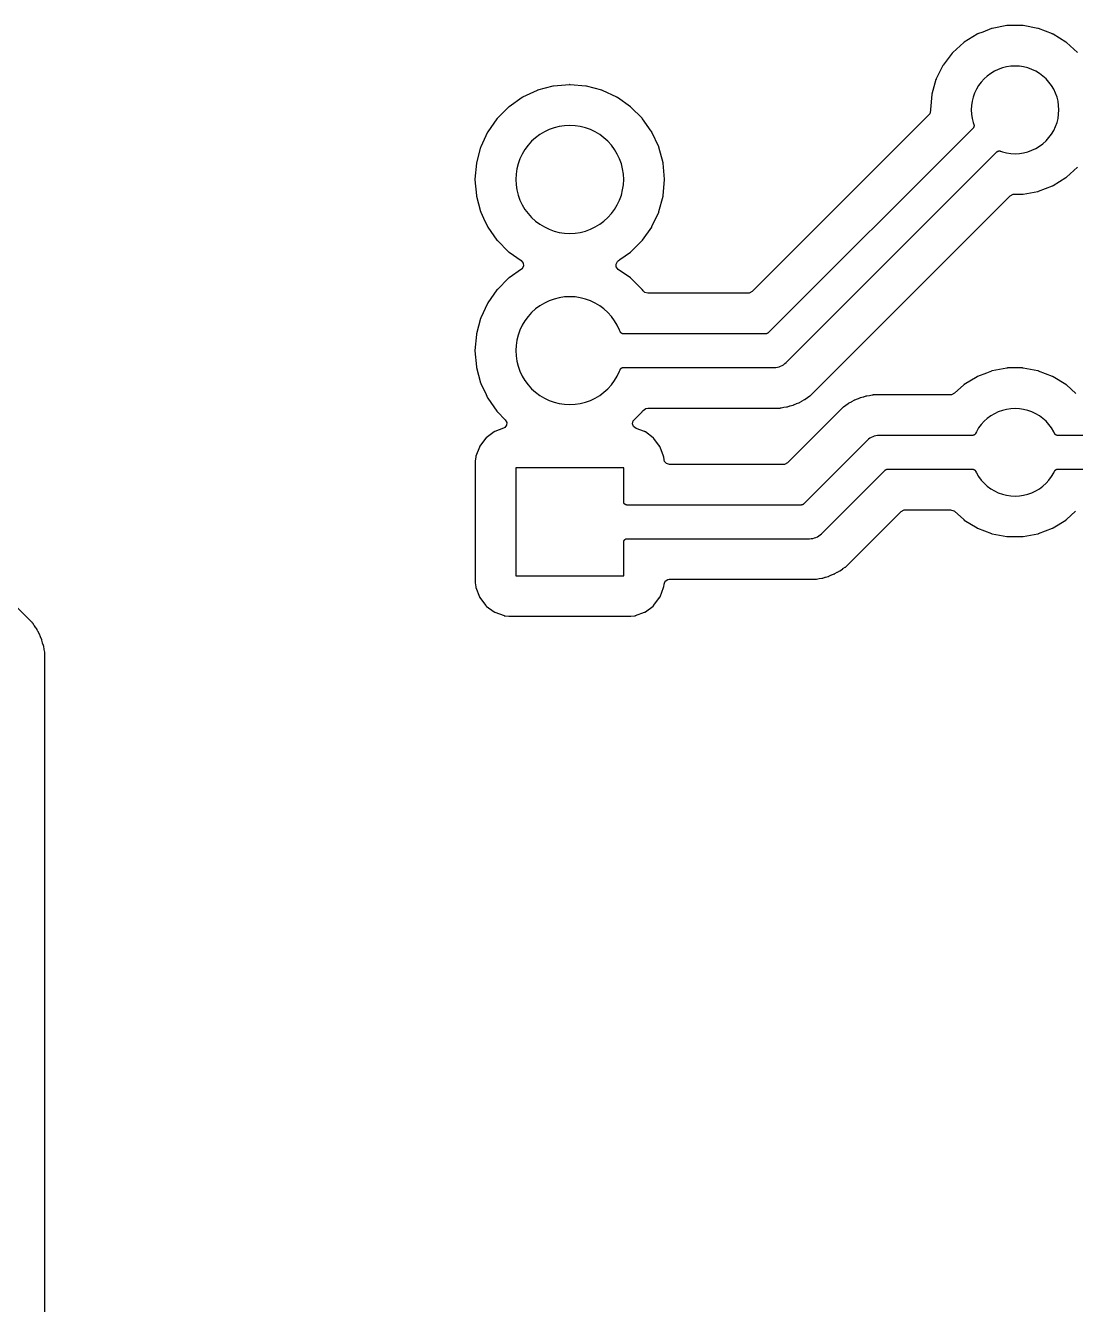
# Model space of a CAD drawing. Header units: metres. Extents: x -562 to 687, y -412 to 337.
# Drawn here: x 4.3 to 160, y -64.8 to 125 of the extents above; entities that cross this region are included whole.
import ezdxf

# ---------------------------------------------------------------- set-up
doc = ezdxf.new("R2010")
doc.units = ezdxf.units.M

msp = doc.modelspace()

# ---------------------------------------------------------------- linework, layer by layer
for points in [[(160.31, 120.95), (158.67, 122.45), (158.66, 122.45), (158.65, 122.46), (158.64, 122.47), (158.63, 122.48), (158.62, 122.49), (158.61, 122.5), (158.59, 122.51), (156.7, 123.68), (156.69, 123.69), (156.68, 123.69), (156.67, 123.7), (156.65, 123.71), (156.64, 123.71), (156.63, 123.72), (156.62, 123.72), (156.62, 123.72), (154.55, 124.52), (154.54, 124.53), (154.52, 124.53), (154.51, 124.53), (154.5, 124.54), (154.49, 124.54), (154.48, 124.54), (154.47, 124.55), (154.46, 124.55), (152.27, 124.96), (152.26, 124.96), (152.25, 124.96), (152.24, 124.96), (152.22, 124.96), (152.21, 124.96), (152.2, 124.96), (152.19, 124.96), (152.18, 124.97), (149.95, 124.97), (149.94, 124.96), (149.93, 124.96), (149.92, 124.96), (149.91, 124.96), (149.9, 124.96), (149.88, 124.96), (149.87, 124.96), (149.86, 124.96), (147.67, 124.55), (147.66, 124.55), (147.65, 124.54), (147.64, 124.54), (147.63, 124.54), (147.62, 124.53), (147.61, 124.53), (147.6, 124.53), (147.59, 124.52), (146.27, 124.01), (145.51, 123.72), (145.51, 123.72), (145.49, 123.71), (145.48, 123.71), (145.47, 123.7), (145.45, 123.69), (145.44, 123.69), (145.43, 123.68), (143.54, 122.51), (143.53, 122.5), (143.51, 122.49), (143.5, 122.48), (143.49, 122.47), (143.48, 122.46), (143.47, 122.45), (143.46, 122.45), (143.46, 122.45), (141.82, 120.95), (141.81, 120.94), (141.8, 120.94), (141.79, 120.93), (141.79, 120.92), (141.78, 120.91), (141.77, 120.9), (141.76, 120.89), (141.76, 120.88), (140.42, 119.11), (140.41, 119.1), (140.4, 119.09), (140.4, 119.08), (140.39, 119.07), (140.39, 119.07), (140.39, 119.06), (140.38, 119.05), (140.37, 119.04), (140.37, 119.03), (139.38, 117.04), (139.37, 117.03), (139.37, 117.02), (139.36, 117.01), (139.36, 117), (139.36, 117), (139.35, 116.99), (139.35, 116.98), (139.35, 116.96), (139.34, 116.95), (138.73, 114.81), (138.73, 114.8), (138.73, 114.79), (138.73, 114.78), (138.72, 114.77), (138.72, 114.76), (138.72, 114.74), (138.72, 114.73), (138.72, 114.72), (138.51, 112.51), (138.51, 112.49), (138.51, 112.48), (138.51, 112.47), (138.51, 112.46), (138.51, 112.45), (138.51, 112.44), (138.51, 112.43), (138.51, 112.41), (138.51, 112.39), (138.41, 111.89), (138.28, 111.7), (112.09, 85.51), (111.63, 85.26), (111.49, 85.25), (96.62, 85.25), (96.14, 85.39), (95.92, 85.6), (95.82, 85.74), (95.81, 85.75), (95.81, 85.76), (95.8, 85.77), (95.79, 85.78), (95.79, 85.78), (95.78, 85.79), (95.77, 85.8), (95.76, 85.81), (94.09, 87.48), (94.09, 87.49), (94.08, 87.49), (94.07, 87.5), (94.06, 87.51), (94.06, 87.51), (94.05, 87.52), (94.04, 87.52), (94.04, 87.53), (94.03, 87.53), (92.23, 88.79), (91.93, 89.17), (91.89, 89.57), (92.09, 89.98), (92.19, 90.06), (92.46, 90.25), (94.03, 91.35), (94.04, 91.35), (94.04, 91.36), (94.05, 91.37), (94.06, 91.37), (94.07, 91.38), (94.08, 91.39), (94.09, 91.39), (94.09, 91.4), (95.76, 93.07), (95.77, 93.08), (95.78, 93.09), (95.79, 93.1), (95.79, 93.1), (95.8, 93.11), (95.81, 93.12), (95.81, 93.13), (95.82, 93.14), (97.18, 95.07), (97.18, 95.08), (97.19, 95.09), (97.19, 95.1), (97.2, 95.11), (97.2, 95.12), (97.21, 95.13), (97.21, 95.14), (97.22, 95.15), (98.22, 97.29), (98.22, 97.3), (98.23, 97.31), (98.23, 97.32), (98.23, 97.33), (98.24, 97.34), (98.24, 97.35), (98.25, 97.36), (98.25, 97.37), (98.86, 99.66), (98.86, 99.67), (98.86, 99.68), (98.87, 99.69), (98.87, 99.7), (98.87, 99.71), (98.87, 99.72), (98.87, 99.73), (98.87, 99.74), (99.08, 102.1), (99.08, 102.11), (99.08, 102.12), (99.08, 102.13), (99.08, 102.14), (99.08, 102.15), (99.08, 102.16), (99.08, 102.17), (99.08, 102.18), (98.87, 104.54), (98.87, 104.55), (98.87, 104.56), (98.87, 104.57), (98.87, 104.58), (98.87, 104.59), (98.86, 104.6), (98.86, 104.61), (98.86, 104.62), (98.25, 106.91), (98.25, 106.92), (98.24, 106.93), (98.24, 106.94), (98.23, 106.95), (98.23, 106.96), (98.23, 106.97), (98.22, 106.98), (98.22, 106.99), (97.22, 109.13), (97.21, 109.14), (97.21, 109.15), (97.2, 109.16), (97.2, 109.17), (97.19, 109.18), (97.19, 109.19), (97.18, 109.2), (97.18, 109.21), (97.1, 109.31), (95.82, 111.14), (95.81, 111.15), (95.81, 111.16), (95.8, 111.17), (95.79, 111.18), (95.79, 111.18), (95.78, 111.19), (95.77, 111.2), (95.76, 111.21), (94.09, 112.88), (94.09, 112.89), (94.08, 112.89), (94.07, 112.9), (94.06, 112.91), (94.06, 112.91), (94.05, 112.92), (94.04, 112.93), (94.03, 112.93), (94.03, 112.93), (94.03, 112.93), (94.03, 112.93), (94.03, 112.93), (94.03, 112.93), (92.09, 114.29), (92.08, 114.3), (92.07, 114.31), (92.06, 114.31), (92.05, 114.32), (92.04, 114.32), (92.03, 114.33), (92.02, 114.33), (89.87, 115.33), (89.86, 115.34), (89.85, 115.34), (89.84, 115.35), (89.84, 115.35), (89.83, 115.35), (89.82, 115.35), (89.8, 115.36), (89.79, 115.36), (87.51, 115.97), (87.5, 115.98), (87.49, 115.98), (87.49, 115.98), (87.48, 115.98), (87.48, 115.98), (87.46, 115.98), (87.45, 115.99), (87.44, 115.99), (87.42, 115.99), (85.07, 116.19), (85.06, 116.2), (85.05, 116.2), (85.04, 116.2), (85.03, 116.2), (85.03, 116.2), (85.02, 116.2), (85, 116.2), (84.99, 116.2), (84.98, 116.19), (82.63, 115.99), (82.61, 115.99), (82.6, 115.99), (82.59, 115.98), (82.57, 115.98), (82.57, 115.98), (82.57, 115.98), (82.56, 115.98), (82.55, 115.98), (82.54, 115.97), (80.26, 115.36), (80.25, 115.36), (80.24, 115.36), (80.23, 115.35), (80.22, 115.35), (80.21, 115.35), (80.2, 115.34), (80.2, 115.34), (80.19, 115.34), (80.19, 115.34), (80.18, 115.34), (80.18, 115.33), (80.18, 115.33), (80.18, 115.33), (78.04, 114.33), (78.03, 114.33), (78.03, 114.33), (78.03, 114.33), (78.02, 114.33), (78.02, 114.33), (78.01, 114.32), (77.99, 114.31), (77.98, 114.3), (77.96, 114.29), (76.03, 112.93), (76.02, 112.93), (76.01, 112.92), (76, 112.91), (75.99, 112.91), (75.98, 112.9), (75.97, 112.89), (75.97, 112.89), (75.96, 112.88), (74.29, 111.21), (74.28, 111.2), (74.27, 111.19), (74.27, 111.18), (74.26, 111.18), (74.25, 111.17), (74.24, 111.16), (74.24, 111.15), (74.23, 111.14), (72.88, 109.21), (72.87, 109.19), (72.86, 109.17), (72.85, 109.16), (72.84, 109.14), (72.84, 109.14), (72.84, 109.14), (72.84, 109.14), (72.83, 109.13), (72.83, 109.13), (71.83, 106.99), (71.83, 106.99), (71.83, 106.98), (71.83, 106.98), (71.83, 106.98), (71.83, 106.98), (71.83, 106.97), (71.82, 106.96), (71.82, 106.95), (71.82, 106.94), (71.81, 106.93), (71.81, 106.92), (71.81, 106.92), (71.8, 106.91), (71.19, 104.62), (71.19, 104.62), (71.19, 104.61), (71.19, 104.6), (71.19, 104.59), (71.19, 104.59), (71.18, 104.58), (71.18, 104.56), (71.18, 104.55), (71.18, 104.54), (70.97, 102.18), (70.97, 102.17), (70.97, 102.16), (70.97, 102.15), (70.97, 102.14), (70.97, 102.14), (70.97, 102.13), (70.97, 102.12), (70.97, 102.11), (70.97, 102.1), (71.18, 99.74), (71.18, 99.73), (71.18, 99.72), (71.18, 99.7), (71.19, 99.69), (71.19, 99.69), (71.19, 99.68), (71.19, 99.67), (71.19, 99.66), (71.19, 99.66), (71.8, 97.37), (71.81, 97.36), (71.81, 97.35), (71.81, 97.34), (71.82, 97.33), (71.82, 97.33), (71.82, 97.31), (71.83, 97.3), (71.83, 97.29), (72.25, 96.39), (72.83, 95.15), (72.83, 95.15), (72.84, 95.14), (72.84, 95.14), (72.84, 95.14), (72.84, 95.14), (72.85, 95.12), (72.86, 95.11), (72.87, 95.09), (72.88, 95.07), (74.23, 93.14), (74.23, 93.14), (74.23, 93.14), (74.23, 93.14), (74.23, 93.14), (74.23, 93.14), (74.24, 93.13), (74.25, 93.12), (74.25, 93.11), (74.26, 93.1), (74.27, 93.09), (74.27, 93.09), (74.28, 93.08), (74.29, 93.07), (75.96, 91.4), (75.97, 91.39), (75.97, 91.39), (75.98, 91.38), (75.99, 91.37), (75.99, 91.37), (76, 91.36), (76.01, 91.36), (76.02, 91.35), (76.03, 91.35), (77.82, 90.09), (78.12, 89.71), (78.16, 89.31), (77.96, 88.9), (77.86, 88.82), (76.03, 87.53), (76.02, 87.53), (76.01, 87.52), (76, 87.51), (75.99, 87.51), (75.98, 87.5), (75.97, 87.49), (75.97, 87.49), (75.96, 87.48), (74.29, 85.81), (74.28, 85.8), (74.27, 85.79), (74.27, 85.78), (74.26, 85.78), (74.25, 85.77), (74.24, 85.76), (74.24, 85.75), (74.23, 85.74), (72.88, 83.81), (72.87, 83.79), (72.86, 83.77), (72.85, 83.76), (72.84, 83.74), (72.84, 83.74), (72.84, 83.74), (72.84, 83.74), (72.83, 83.73), (72.83, 83.73), (71.83, 81.59), (71.83, 81.59), (71.83, 81.58), (71.83, 81.58), (71.83, 81.58), (71.83, 81.58), (71.83, 81.57), (71.82, 81.56), (71.82, 81.55), (71.82, 81.54), (71.81, 81.53), (71.81, 81.52), (71.81, 81.52), (71.8, 81.51), (71.19, 79.22), (71.19, 79.22), (71.19, 79.21), (71.19, 79.2), (71.19, 79.19), (71.19, 79.19), (71.18, 79.18), (71.18, 79.16), (71.18, 79.15), (71.18, 79.14), (70.97, 76.78), (70.97, 76.77), (70.97, 76.76), (70.97, 76.75), (70.97, 76.74), (70.97, 76.74), (70.97, 76.73)], [(92.5, 79.56), (92.5, 79.57), (92.42, 79.8), (92.08, 80.51), (91.68, 81.18), (91.21, 81.81), (90.68, 82.4), (90.1, 82.92), (89.47, 83.39), (88.8, 83.79), (88.09, 84.13), (87.35, 84.39), (86.59, 84.59), (85.81, 84.7), (85.03, 84.74), (84.24, 84.7), (83.47, 84.59), (82.7, 84.39), (81.96, 84.13), (81.26, 83.79), (80.58, 83.39), (79.95, 82.92), (79.37, 82.4), (78.84, 81.81), (78.37, 81.18), (77.97, 80.51), (77.64, 79.8), (77.37, 79.06), (77.18, 78.3), (77.07, 77.52), (77.03, 76.74), (77.07, 75.96), (77.18, 75.18), (77.37, 74.42), (77.64, 73.68), (77.97, 72.97), (78.37, 72.3), (78.84, 71.67), (79.37, 71.08), (79.95, 70.56), (80.58, 70.09), (81.26, 69.69), (81.96, 69.35), (82.7, 69.09), (83.47, 68.89), (84.24, 68.78), (85.03, 68.74), (85.81, 68.78), (86.59, 68.89), (87.35, 69.09), (88.09, 69.35), (88.8, 69.69), (89.47, 70.09), (90.1, 70.56), (90.68, 71.08), (91.21, 71.67), (91.68, 72.3), (92.08, 72.97), (92.42, 73.68), (92.5, 73.91), (92.5, 73.92), (92.51, 73.93), (92.51, 73.94), (92.52, 73.95), (92.52, 73.96), (92.53, 73.97), (92.53, 73.98), (92.54, 73.99), (92.54, 74), (92.55, 74.01), (92.56, 74.02), (92.56, 74.03), (92.57, 74.04), (92.58, 74.05), (92.59, 74.06), (92.59, 74.07), (92.6, 74.08), (92.61, 74.09), (92.62, 74.09), (92.63, 74.1), (92.63, 74.11), (92.64, 74.12), (92.65, 74.13), (92.66, 74.13), (92.67, 74.14), (92.68, 74.15), (92.69, 74.15), (92.7, 74.16), (92.71, 74.17), (92.72, 74.17), (92.73, 74.18), (92.74, 74.18), (92.75, 74.19), (92.76, 74.19), (92.77, 74.2), (92.78, 74.2), (92.8, 74.21), (92.81, 74.21), (92.82, 74.22), (92.83, 74.22), (92.84, 74.22), (92.85, 74.22), (92.86, 74.23), (92.88, 74.23), (92.89, 74.23), (92.9, 74.23), (92.91, 74.24), (92.92, 74.24), (92.93, 74.24), (92.95, 74.24), (92.96, 74.24), (92.97, 74.24), (115.33, 74.24), (115.59, 74.25), (115.83, 74.29), (116.07, 74.35), (116.3, 74.43), (116.52, 74.53), (116.74, 74.66), (116.93, 74.81), (117.12, 74.98), (148.37, 106.23), (148.38, 106.24), (148.39, 106.24), (148.4, 106.25), (148.41, 106.26), (148.42, 106.27), (148.43, 106.28), (148.44, 106.28), (148.45, 106.29), (148.46, 106.3), (148.47, 106.3), (148.48, 106.31), (148.49, 106.32), (148.51, 106.32), (148.52, 106.33), (148.53, 106.33), (148.54, 106.34), (148.55, 106.34), (148.56, 106.35), (148.58, 106.35), (148.59, 106.35), (148.6, 106.36), (148.61, 106.36), (148.63, 106.36), (148.64, 106.37), (148.65, 106.37), (148.66, 106.37), (148.68, 106.37), (148.69, 106.37), (148.7, 106.37), (148.72, 106.37), (148.73, 106.37), (148.74, 106.37), (148.75, 106.37), (148.77, 106.37), (148.78, 106.37), (148.79, 106.37), (148.81, 106.37), (148.82, 106.36), (148.83, 106.36), (148.84, 106.36), (148.86, 106.35), (148.87, 106.35), (148.88, 106.35), (148.89, 106.34), (149.18, 106.24), (149.8, 106.09), (150.43, 105.99), (151.07, 105.96), (151.7, 105.99), (152.33, 106.09), (152.95, 106.24), (153.55, 106.46), (154.13, 106.73), (154.68, 107.06), (155.19, 107.44), (155.66, 107.86), (156.09, 108.34), (156.47, 108.85), (156.8, 109.4), (157.07, 109.97), (157.29, 110.57), (157.44, 111.19), (157.53, 111.82), (157.57, 112.46), (157.53, 113.1), (157.44, 113.73), (157.29, 114.35), (157.07, 114.95), (156.8, 115.52), (156.47, 116.07), (156.09, 116.58), (155.66, 117.06), (155.19, 117.48), (154.68, 117.86), (154.13, 118.19), (153.55, 118.46), (152.95, 118.68), (152.33, 118.83), (151.7, 118.93), (151.07, 118.96), (150.43, 118.93), (149.8, 118.83), (149.18, 118.68), (148.58, 118.46), (148, 118.19), (147.46, 117.86), (146.94, 117.48), (146.47, 117.06), (146.04, 116.58), (145.66, 116.07), (145.33, 115.52), (145.06, 114.95), (144.85, 114.35), (144.69, 113.73), (144.6, 113.1), (144.57, 112.46), (144.6, 111.82), (144.69, 111.19), (144.85, 110.57), (144.95, 110.29), (144.95, 110.27), (144.96, 110.26), (144.96, 110.25), (144.96, 110.24), (144.97, 110.22), (144.97, 110.21), (144.97, 110.2), (144.97, 110.19), (144.98, 110.17), (144.98, 110.16), (144.98, 110.15), (144.98, 110.14), (144.98, 110.12), (144.98, 110.11), (144.98, 110.1), (144.98, 110.08), (144.98, 110.07), (144.98, 110.06), (144.97, 110.05), (144.97, 110.03), (144.97, 110.02), (144.97, 110.01), (144.96, 110), (144.96, 109.98), (144.96, 109.97), (144.95, 109.96), (144.95, 109.95), (144.94, 109.93), (144.94, 109.92), (144.93, 109.91), (144.93, 109.9), (144.92, 109.89), (144.92, 109.88), (144.91, 109.87), (144.9, 109.85), (144.9, 109.84), (144.89, 109.83), (144.88, 109.82), (144.87, 109.81), (144.87, 109.8), (144.86, 109.79), (144.85, 109.78), (144.84, 109.77), (144.83, 109.76), (114.46, 79.39), (114.45, 79.38), (114.44, 79.37), (114.43, 79.36), (114.42, 79.35), (114.41, 79.35), (114.4, 79.34), (114.39, 79.33), (114.38, 79.33), (114.37, 79.32), (114.36, 79.31), (114.35, 79.31), (114.34, 79.3), (114.33, 79.29), (114.32, 79.29), (114.31, 79.28), (114.29, 79.28), (114.28, 79.28), (114.27, 79.27), (114.26, 79.27), (114.25, 79.26), (114.24, 79.26), (114.22, 79.26), (114.21, 79.25), (114.2, 79.25), (114.19, 79.25), (114.18, 79.25), (114.16, 79.25), (114.15, 79.24), (114.14, 79.24), (114.13, 79.24), (114.12, 79.24), (114.1, 79.24), (92.97, 79.24), (92.96, 79.24), (92.95, 79.24), (92.93, 79.24), (92.92, 79.24), (92.91, 79.24), (92.9, 79.25), (92.89, 79.25), (92.88, 79.25), (92.86, 79.25), (92.85, 79.26), (92.84, 79.26), (92.83, 79.26), (92.82, 79.26), (92.81, 79.27), (92.8, 79.27), (92.78, 79.28), (92.77, 79.28), (92.76, 79.29), (92.75, 79.29), (92.74, 79.3), (92.73, 79.3), (92.72, 79.31), (92.71, 79.31), (92.7, 79.32), (92.69, 79.33), (92.68, 79.33), (92.67, 79.34), (92.66, 79.35), (92.65, 79.35), (92.64, 79.36), (92.63, 79.37), (92.63, 79.38), (92.62, 79.39), (92.61, 79.39), (92.6, 79.4), (92.59, 79.41), (92.59, 79.42), (92.58, 79.43), (92.57, 79.44), (92.56, 79.45), (92.56, 79.46), (92.55, 79.47), (92.54, 79.48), (92.54, 79.49), (92.53, 79.5), (92.53, 79.51), (92.52, 79.52), (92.52, 79.53), (92.51, 79.54), (92.51, 79.55), (92.5, 79.56), (92.5, 79.56)], [(85.03, 94.14), (85.81, 94.18), (86.59, 94.29), (87.35, 94.49), (88.09, 94.75), (88.8, 95.09), (89.47, 95.49), (90.1, 95.96), (90.68, 96.48), (91.21, 97.07), (91.68, 97.7), (92.08, 98.37), (92.42, 99.08), (92.68, 99.82), (92.87, 100.58), (92.99, 101.36), (93.03, 102.14), (92.99, 102.92), (92.87, 103.7), (92.68, 104.46), (92.42, 105.2), (92.08, 105.91), (91.68, 106.58), (91.21, 107.21), (90.68, 107.8), (90.1, 108.32), (89.47, 108.79), (88.8, 109.19), (88.09, 109.53), (87.35, 109.79), (86.59, 109.99), (85.81, 110.1), (85.03, 110.14), (84.24, 110.1), (83.47, 109.99), (82.7, 109.79), (81.96, 109.53), (81.26, 109.19), (80.58, 108.79), (79.95, 108.32), (79.37, 107.8), (78.84, 107.21), (78.37, 106.58), (77.97, 105.91), (77.64, 105.2), (77.37, 104.46), (77.18, 103.7), (77.07, 102.92), (77.03, 102.14), (77.07, 101.36), (77.18, 100.58), (77.37, 99.82), (77.64, 99.08), (77.97, 98.37), (78.37, 97.7), (78.84, 97.07), (79.37, 96.48), (79.95, 95.96), (80.58, 95.49), (81.26, 95.09), (81.96, 94.75), (82.7, 94.49), (83.47, 94.29), (84.24, 94.18), (85.03, 94.14)], [(160.07, 70.37), (158.67, 71.65), (158.66, 71.66), (158.65, 71.66), (158.65, 71.67), (158.64, 71.68), (158.63, 71.68), (158.63, 71.68), (158.62, 71.69), (158.61, 71.7), (158.59, 71.71), (156.7, 72.88), (156.69, 72.89), (156.68, 72.89), (156.67, 72.9), (156.65, 72.91), (156.64, 72.91), (156.63, 72.92), (156.62, 72.92), (156.62, 72.92), (154.55, 73.72), (154.54, 73.73), (154.52, 73.73), (154.51, 73.73), (154.5, 73.74), (154.49, 73.74), (154.48, 73.74), (154.47, 73.75), (154.46, 73.75), (152.27, 74.16), (152.26, 74.16), (152.25, 74.16), (152.24, 74.16), (152.22, 74.16), (152.21, 74.16), (152.2, 74.16), (152.19, 74.16), (152.18, 74.17), (149.95, 74.17), (149.94, 74.16), (149.93, 74.16), (149.92, 74.16), (149.91, 74.16), (149.9, 74.16), (149.88, 74.16), (149.87, 74.16), (149.86, 74.16), (147.67, 73.75), (147.66, 73.75), (147.65, 73.74), (147.64, 73.74), (147.63, 73.74), (147.62, 73.73), (147.61, 73.73), (147.6, 73.73), (147.59, 73.72), (146.81, 73.42), (145.51, 72.92), (145.51, 72.92), (145.49, 72.91), (145.48, 72.91), (145.47, 72.9), (145.45, 72.89), (145.44, 72.89), (145.43, 72.88), (143.54, 71.71), (143.53, 71.7), (143.52, 71.69), (143.51, 71.69), (143.5, 71.68), (143.5, 71.68), (143.49, 71.67), (143.48, 71.67), (143.47, 71.66), (143.46, 71.65), (143.46, 71.65), (143.46, 71.65), (143.46, 71.65), (143.46, 71.65), (142.1, 70.41), (141.62, 70.17), (141.53, 70.17), (130, 70.17), (129.99, 70.16), (129.98, 70.16), (129.97, 70.16), (129.96, 70.16), (129.95, 70.16), (129.94, 70.16), (129.93, 70.16), (129.92, 70.16), (129.92, 70.16), (129.91, 70.16), (129.91, 70.16), (129.9, 70.15), (129.89, 70.15), (129.5, 70.06), (129.46, 70.06), (129.06, 70.01), (129.04, 70.01), (129.03, 70.01), (129.02, 70), (129, 70), (128.99, 70), (128.98, 69.99), (128.96, 69.99), (128.95, 69.99), (128.57, 69.85), (128.53, 69.84), (128.13, 69.75), (128.12, 69.75), (128.11, 69.74), (128.09, 69.74), (128.08, 69.74), (128.07, 69.73), (128.05, 69.73), (128.04, 69.72), (128.03, 69.71), (127.67, 69.54), (127.63, 69.52), (127.25, 69.39), (127.23, 69.38), (127.22, 69.38), (127.2, 69.37), (127.19, 69.37), (127.19, 69.37), (127.18, 69.36), (127.17, 69.35), (127.16, 69.35), (127.14, 69.34), (126.8, 69.13), (126.77, 69.11), (126.4, 68.93), (126.4, 68.93), (126.4, 68.93), (126.4, 68.93), (126.4, 68.93), (126.4, 68.93), (126.38, 68.92), (126.37, 68.92), (126.36, 68.91), (126.35, 68.9), (126.34, 68.9), (126.33, 68.89), (126.32, 68.88), (126.31, 68.87), (125.99, 68.62), (125.96, 68.6), (125.62, 68.38), (125.61, 68.37), (125.59, 68.37), (125.58, 68.36), (125.57, 68.35), (125.56, 68.34), (125.55, 68.33), (125.54, 68.32), (125.53, 68.31), (124.62, 67.41), (124.62, 67.41), (117.33, 60.11), (116.87, 59.86), (116.73, 59.85), (99.82, 59.85), (99.36, 59.98), (99.07, 60.31), (99.01, 60.55), (98.96, 60.97), (98.96, 60.98), (98.96, 60.99), (98.96, 61), (98.96, 61.01), (98.96, 61.02), (98.95, 61.03), (98.95, 61.04), (98.95, 61.05), (98.95, 61.06), (98.94, 61.07), (98.94, 61.08), (98.94, 61.09), (98.43, 62.44), (98.43, 62.45), (98.43, 62.46), (98.42, 62.47), (98.42, 62.48), (98.41, 62.48), (98.41, 62.49), (98.4, 62.5), (98.4, 62.51), (98.4, 62.51), (98.39, 62.52), (98.38, 62.54), (98.37, 62.55), (98.36, 62.56), (97.5, 63.72), (97.49, 63.73), (97.48, 63.74), (97.47, 63.76), (97.46, 63.77), (97.46, 63.77), (97.44, 63.78), (97.43, 63.79), (97.42, 63.8), (97.4, 63.82), (96.25, 64.68), (96.24, 64.69), (96.22, 64.7), (96.21, 64.7), (96.2, 64.71), (96.2, 64.71), (96.19, 64.72), (96.18, 64.72), (96.17, 64.73), (96.16, 64.73), (96.15, 64.73), (96.14, 64.74), (96.13, 64.74), (96.12, 64.75), (94.88, 65.21), (94.49, 65.5), (94.35, 65.88), (94.45, 66.31), (94.57, 66.48), (95.76, 67.67), (95.77, 67.68), (95.78, 67.69), (95.79, 67.7), (95.79, 67.7), (95.8, 67.71), (95.81, 67.72), (95.81, 67.73), (95.82, 67.74), (95.91, 67.86), (96.3, 68.18), (96.6, 68.23), (116.25, 68.23), (116.26, 68.24), (116.28, 68.24), (116.29, 68.24), (116.3, 68.24), (116.32, 68.24), (116.33, 68.24), (116.35, 68.24), (116.36, 68.25), (116.75, 68.34), (116.79, 68.34), (117.19, 68.39), (117.21, 68.39), (117.22, 68.39), (117.24, 68.4), (117.25, 68.4), (117.26, 68.4), (117.28, 68.41), (117.29, 68.41), (117.3, 68.41), (117.68, 68.55), (117.72, 68.56), (118.12, 68.65), (118.13, 68.65), (118.15, 68.66), (118.16, 68.66), (118.17, 68.66), (118.18, 68.67), (118.2, 68.67), (118.21, 68.68), (118.22, 68.69), (118.59, 68.86), (118.63, 68.88), (119.01, 69.01), (119.02, 69.01), (119.03, 69.02), (119.05, 69.03), (119.06, 69.03), (119.07, 69.04), (119.08, 69.04), (119.1, 69.05), (119.11, 69.06), (119.45, 69.27), (119.49, 69.29), (119.85, 69.47), (119.86, 69.47), (119.87, 69.48), (119.89, 69.49), (119.9, 69.5), (119.91, 69.5), (119.92, 69.51), (119.93, 69.52), (119.94, 69.53), (120.26, 69.78), (120.29, 69.8), (120.63, 70.02), (120.65, 70.03), (120.66, 70.03), (120.67, 70.04), (120.68, 70.05), (120.69, 70.06), (120.7, 70.07), (120.71, 70.08), (120.72, 70.09), (122, 71.36), (150.32, 99.69), (150.78, 99.94), (150.92, 99.95), (152.18, 99.95), (152.19, 99.96), (152.2, 99.96), (152.21, 99.96), (152.22, 99.96), (152.24, 99.96), (152.25, 99.96), (152.26, 99.96), (152.27, 99.96), (154.46, 100.37), (154.47, 100.37), (154.48, 100.38), (154.49, 100.38), (154.5, 100.38), (154.51, 100.39), (154.52, 100.39), (154.54, 100.39), (154.55, 100.4), (156.62, 101.2), (156.63, 101.21), (156.64, 101.21), (156.65, 101.21), (156.66, 101.22), (156.67, 101.23), (156.68, 101.23), (156.69, 101.24), (156.7, 101.24), (158.59, 102.41), (158.6, 102.42), (158.61, 102.43), (158.62, 102.43), (158.63, 102.44), (158.64, 102.45), (158.65, 102.45), (158.66, 102.46), (158.67, 102.47), (160.31, 103.97)], [(7.17, -81.64), (7.17, 31.92), (7.17, 31.94), (7.17, 31.95), (7.17, 31.96), (7.17, 31.98), (7.17, 31.99), (7.16, 32.01), (7.16, 32.02), (7.16, 32.03), (7.07, 32.43), (7.06, 32.47), (7.02, 32.87), (7.01, 32.88), (7.01, 32.89), (7.01, 32.91), (7.01, 32.92), (7.01, 32.93), (7, 32.95), (7, 32.96), (6.99, 32.97), (6.99, 32.97), (6.99, 32.97), (6.99, 32.97), (6.99, 32.98), (6.99, 32.98), (6.86, 33.36), (6.85, 33.4), (6.76, 33.79), (6.75, 33.81), (6.75, 33.82), (6.75, 33.83), (6.74, 33.85), (6.74, 33.86), (6.73, 33.87), (6.73, 33.88), (6.72, 33.9), (6.54, 34.26), (6.53, 34.3), (6.4, 34.68), (6.39, 34.69), (6.39, 34.7), (6.38, 34.71), (6.38, 34.72), (6.37, 34.73), (6.37, 34.74), (6.36, 34.75), (6.36, 34.76), (6.36, 34.76), (6.36, 34.77), (6.35, 34.77), (6.35, 34.78), (6.35, 34.78), (6.13, 35.12), (6.11, 35.16), (6.02, 35.35), (5.94, 35.52), (5.93, 35.54), (5.92, 35.55), (5.92, 35.56), (5.91, 35.57), (5.9, 35.58), (5.89, 35.6), (5.89, 35.61), (5.88, 35.62), (5.87, 35.62), (5.63, 35.93), (5.6, 35.97), (5.39, 36.31), (5.39, 36.31), (5.38, 36.31), (5.38, 36.32), (5.38, 36.32), (5.38, 36.32), (5.37, 36.33), (5.37, 36.34), (5.36, 36.35), (5.35, 36.36), (5.34, 36.37), (5.33, 36.38), (5.33, 36.39), (5.32, 36.4), (-35.38, 77.09)], [(70.97, 76.73), (70.97, 76.73), (70.97, 76.72), (70.97, 76.71), (70.97, 76.7), (71.18, 74.34), (71.18, 74.33), (71.18, 74.32), (71.18, 74.3), (71.19, 74.29), (71.19, 74.29), (71.19, 74.28), (71.19, 74.27), (71.19, 74.26), (71.19, 74.26), (71.8, 71.97), (71.81, 71.96), (71.81, 71.95), (71.81, 71.94), (71.82, 71.93), (71.82, 71.93), (71.82, 71.91), (71.83, 71.9), (71.83, 71.89), (72.62, 70.22), (72.83, 69.75), (72.83, 69.75), (72.84, 69.74), (72.84, 69.74), (72.84, 69.74), (72.84, 69.74), (72.85, 69.72), (72.86, 69.71), (72.87, 69.69), (72.88, 69.67), (74.23, 67.74), (74.23, 67.74), (74.23, 67.74), (74.23, 67.74), (74.23, 67.74), (74.23, 67.74), (74.24, 67.73), (74.25, 67.72), (74.25, 67.71), (74.26, 67.7), (74.27, 67.69), (74.27, 67.69), (74.28, 67.68), (74.29, 67.67), (75.46, 66.5), (75.69, 66.08), (75.66, 65.68), (75.39, 65.32), (75.21, 65.22), (73.93, 64.75), (73.92, 64.74), (73.91, 64.74), (73.9, 64.73), (73.89, 64.73), (73.88, 64.72), (73.87, 64.72), (73.86, 64.71), (73.85, 64.71), (73.85, 64.71), (73.83, 64.7), (73.82, 64.69), (73.81, 64.69), (73.8, 64.68), (72.65, 63.82), (72.64, 63.8), (72.62, 63.79), (72.61, 63.78), (72.6, 63.77), (72.6, 63.77), (72.58, 63.76), (72.57, 63.74), (72.56, 63.73), (72.55, 63.72), (71.69, 62.56), (71.68, 62.55), (71.67, 62.54), (71.66, 62.52), (71.65, 62.51), (71.65, 62.51), (71.65, 62.5), (71.64, 62.49), (71.64, 62.48), (71.64, 62.48), (71.63, 62.47), (71.63, 62.46), (71.62, 62.45), (71.62, 62.44), (71.12, 61.09), (71.11, 61.08), (71.11, 61.07), (71.11, 61.06), (71.1, 61.05), (71.1, 61.04), (71.1, 61.03), (71.1, 61.02), (71.09, 61.01), (71.09, 61), (71.09, 60.99), (71.09, 60.98), (71.09, 60.97), (71.02, 60.37), (71.02, 60.37), (71.02, 60.36), (71.02, 60.35), (71.02, 60.35), (71.02, 60.34), (71.02, 60.34), (71.02, 60.33), (71.02, 60.33), (71.02, 60.32), (71.02, 42.36), (71.02, 42.35), (71.02, 42.34), (71.02, 42.33), (71.02, 42.32), (71.02, 42.31), (71.02, 42.31), (71.02, 42.31), (71.09, 41.71), (71.09, 41.7), (71.09, 41.69), (71.09, 41.68), (71.09, 41.67), (71.1, 41.66), (71.1, 41.65), (71.1, 41.64), (71.1, 41.63), (71.11, 41.62), (71.11, 41.61), (71.11, 41.6), (71.12, 41.59), (71.62, 40.24), (71.62, 40.23), (71.63, 40.22), (71.63, 40.21), (71.64, 40.2), (71.64, 40.2), (71.64, 40.19), (71.65, 40.18), (71.65, 40.17), (71.65, 40.17), (71.66, 40.16), (71.67, 40.14), (71.68, 40.13), (71.69, 40.12), (72.55, 38.96), (72.56, 38.95), (72.57, 38.94), (72.58, 38.92), (72.6, 38.91), (72.6, 38.91), (72.61, 38.9), (72.62, 38.89), (72.64, 38.88), (72.65, 38.86), (73.8, 38), (73.82, 37.99), (73.83, 37.98), (73.84, 37.98), (73.85, 37.97), (73.85, 37.97), (73.86, 37.96), (73.87, 37.96), (73.88, 37.95), (73.89, 37.95), (73.9, 37.95), (73.91, 37.94), (73.92, 37.94), (73.93, 37.93), (75.28, 37.43), (75.28, 37.43), (75.29, 37.43), (75.3, 37.42), (75.31, 37.42), (75.33, 37.42), (75.34, 37.41), (75.35, 37.41), (75.36, 37.41), (75.37, 37.41), (75.39, 37.4), (75.4, 37.4), (75.47, 37.39), (75.99, 37.34), (76.01, 37.34), (76.02, 37.34), (76.03, 37.34), (76.05, 37.33), (94, 37.33), (94.02, 37.34), (94.03, 37.34), (94.04, 37.34), (94.06, 37.34), (94.65, 37.4), (94.66, 37.4), (94.67, 37.4), (94.69, 37.41), (94.7, 37.41), (94.71, 37.41), (94.72, 37.41), (94.73, 37.41), (94.74, 37.42), (94.75, 37.42), (94.76, 37.42), (94.77, 37.43), (94.78, 37.43), (96.12, 37.93), (96.14, 37.94), (96.15, 37.94), (96.16, 37.95), (96.17, 37.95), (96.18, 37.96), (96.19, 37.96), (96.2, 37.97), (96.21, 37.98), (96.22, 37.98), (96.23, 37.99), (96.24, 37.99), (96.25, 38), (97.4, 38.86), (97.41, 38.87), (97.42, 38.88), (97.43, 38.89), (97.44, 38.89), (97.45, 38.9), (97.46, 38.91), (97.46, 38.92), (97.47, 38.93), (97.48, 38.94), (97.49, 38.95), (97.49, 38.96), (97.5, 38.96), (98.36, 40.12), (98.37, 40.13), (98.38, 40.14), (98.38, 40.15), (98.39, 40.16), (98.4, 40.17), (98.4, 40.18), (98.41, 40.19), (98.41, 40.2), (98.42, 40.21), (98.42, 40.22), (98.43, 40.23), (98.43, 40.24), (98.94, 41.59), (98.94, 41.6), (98.94, 41.61), (98.95, 41.62), (98.95, 41.63), (98.95, 41.64), (98.95, 41.65), (98.96, 41.66), (98.96, 41.67), (98.96, 41.68), (98.96, 41.69), (98.96, 41.7), (98.96, 41.71), (99.01, 42.1), (99.19, 42.55), (99.55, 42.8), (99.79, 42.83), (121.49, 42.83), (121.5, 42.84), (121.52, 42.84), (121.53, 42.84), (121.54, 42.84), (121.56, 42.84), (121.57, 42.84), (121.59, 42.84), (121.6, 42.85), (121.99, 42.94), (122.03, 42.94), (122.43, 42.99), (122.45, 42.99), (122.46, 42.99), (122.48, 43), (122.49, 43), (122.5, 43), (122.52, 43.01), (122.53, 43.01), (122.54, 43.01), (122.92, 43.15), (122.96, 43.16), (123.36, 43.25), (123.37, 43.25), (123.39, 43.26), (123.4, 43.26), (123.41, 43.26), (123.42, 43.27), (123.44, 43.27), (123.45, 43.28), (123.46, 43.29), (123.83, 43.46), (123.87, 43.48), (124.25, 43.61), (124.26, 43.61), (124.27, 43.62), (124.29, 43.63), (124.3, 43.63), (124.31, 43.64), (124.32, 43.64), (124.34, 43.65), (124.35, 43.66), (124.69, 43.87), (124.73, 43.89), (125.09, 44.07), (125.1, 44.07), (125.11, 44.08), (125.13, 44.09), (125.14, 44.1), (125.15, 44.1), (125.16, 44.11), (125.17, 44.12), (125.18, 44.13), (125.5, 44.38), (125.53, 44.4), (125.87, 44.62), (125.89, 44.63), (125.9, 44.63), (125.91, 44.64), (125.92, 44.65), (125.93, 44.66), (125.94, 44.67), (125.95, 44.68), (125.96, 44.69), (127.24, 45.96), (127.24, 45.96), (134.16, 52.89), (134.62, 53.14), (134.76, 53.15), (141.48, 53.15), (141.99, 53), (142.06, 52.95), (143.46, 51.67), (143.47, 51.66), (143.48, 51.65), (143.49, 51.65), (143.5, 51.64), (143.51, 51.63), (143.52, 51.63), (143.52, 51.62), (143.52, 51.62), (143.53, 51.62), (143.54, 51.61), (145.43, 50.44), (145.44, 50.44), (145.45, 50.43), (145.46, 50.43), (145.47, 50.42), (145.47, 50.42), (145.48, 50.42), (145.49, 50.41), (145.5, 50.41), (145.51, 50.4), (147.59, 49.6), (147.6, 49.59), (147.61, 49.59), (147.62, 49.59), (147.63, 49.58), (147.64, 49.58), (147.65, 49.58), (147.66, 49.57), (147.67, 49.57), (149.86, 49.16), (149.87, 49.16), (149.88, 49.16), (149.9, 49.16), (149.91, 49.16), (149.92, 49.16), (149.93, 49.16), (149.94, 49.16), (149.95, 49.15), (152.18, 49.15), (152.19, 49.16), (152.2, 49.16), (152.21, 49.16), (152.22, 49.16), (152.24, 49.16), (152.25, 49.16), (152.26, 49.16), (152.27, 49.16), (154.46, 49.57), (154.47, 49.57), (154.48, 49.58), (154.49, 49.58), (154.5, 49.58), (154.51, 49.59), (154.52, 49.59), (154.54, 49.59), (154.55, 49.6), (156.62, 50.4), (156.63, 50.41), (156.64, 50.41), (156.65, 50.41), (156.66, 50.42), (156.67, 50.43), (156.68, 50.43), (156.69, 50.44), (156.7, 50.44), (158.59, 51.61), (158.6, 51.62), (158.61, 51.63), (158.62, 51.63), (158.63, 51.64), (158.64, 51.65), (158.65, 51.65), (158.66, 51.66), (158.67, 51.67), (160.03, 52.91)], [(191.53, 64.16), (157.38, 64.16), (157.37, 64.16), (157.36, 64.16), (157.35, 64.16), (157.33, 64.16), (157.32, 64.16), (157.31, 64.17), (157.3, 64.17), (157.29, 64.17), (157.28, 64.17), (157.26, 64.18), (157.25, 64.18), (157.24, 64.18), (157.23, 64.18), (157.22, 64.19), (157.21, 64.19), (157.2, 64.2), (157.19, 64.2), (157.18, 64.21), (157.16, 64.21), (157.15, 64.22), (157.14, 64.22), (157.13, 64.23), (157.12, 64.23), (157.11, 64.24), (157.1, 64.25), (157.09, 64.25), (157.08, 64.26), (157.07, 64.27), (157.07, 64.27), (157.06, 64.28), (157.05, 64.29), (157.04, 64.3), (157.03, 64.3), (157.02, 64.31), (157.01, 64.32), (157.01, 64.33), (157, 64.34), (156.99, 64.35), (156.98, 64.36), (156.98, 64.37), (156.97, 64.38), (156.96, 64.39), (156.96, 64.4), (156.95, 64.41), (156.94, 64.42), (156.94, 64.43), (156.93, 64.44), (156.93, 64.45), (156.8, 64.72), (156.47, 65.27), (156.09, 65.78), (155.66, 66.26), (155.19, 66.68), (154.68, 67.06), (154.13, 67.39), (153.55, 67.66), (152.95, 67.88), (152.33, 68.03), (151.7, 68.13), (151.07, 68.16), (150.43, 68.13), (149.8, 68.03), (149.18, 67.88), (148.58, 67.66), (148, 67.39), (147.46, 67.06), (146.94, 66.68), (146.47, 66.26), (146.04, 65.78), (145.66, 65.27), (145.33, 64.72), (145.2, 64.45), (145.2, 64.44), (145.19, 64.43), (145.19, 64.42), (145.18, 64.41), (145.18, 64.4), (145.17, 64.39), (145.16, 64.38), (145.16, 64.37), (145.15, 64.36), (145.14, 64.35), (145.13, 64.34), (145.13, 64.33), (145.12, 64.32), (145.11, 64.31), (145.1, 64.3), (145.09, 64.3), (145.08, 64.29), (145.08, 64.28), (145.07, 64.27), (145.06, 64.27), (145.05, 64.26), (145.04, 64.25), (145.03, 64.25), (145.02, 64.24), (145.01, 64.23), (145, 64.23), (144.99, 64.22), (144.98, 64.22), (144.97, 64.21), (144.96, 64.21), (144.95, 64.2), (144.94, 64.2), (144.92, 64.19), (144.91, 64.19), (144.9, 64.18), (144.89, 64.18), (144.88, 64.18), (144.87, 64.18), (144.86, 64.17), (144.85, 64.17), (144.83, 64.17), (144.82, 64.17), (144.81, 64.16), (144.8, 64.16), (144.79, 64.16), (144.78, 64.16), (144.76, 64.16), (144.75, 64.16), (130.92, 64.16), (130.66, 64.15), (130.42, 64.11), (130.18, 64.05), (129.95, 63.97), (129.73, 63.87), (129.52, 63.74), (129.32, 63.59), (129.13, 63.42), (119.7, 53.99), (119.69, 53.98), (119.68, 53.97), (119.67, 53.96), (119.66, 53.95), (119.65, 53.95), (119.64, 53.94), (119.63, 53.93), (119.62, 53.93), (119.61, 53.92), (119.6, 53.91), (119.59, 53.91), (119.58, 53.9), (119.57, 53.89), (119.56, 53.89), (119.55, 53.88), (119.53, 53.88), (119.52, 53.88), (119.51, 53.87), (119.5, 53.87), (119.49, 53.86), (119.48, 53.86), (119.46, 53.86), (119.45, 53.85), (119.44, 53.85), (119.43, 53.85), (119.42, 53.85), (119.4, 53.85), (119.39, 53.84), (119.38, 53.84), (119.37, 53.84), (119.36, 53.84), (119.34, 53.84), (93.53, 53.84), (93.51, 53.84), (93.5, 53.84), (93.49, 53.84), (93.48, 53.84), (93.46, 53.85), (93.45, 53.85), (93.44, 53.85), (93.43, 53.85), (93.42, 53.85), (93.4, 53.86), (93.39, 53.86), (93.38, 53.86), (93.37, 53.87), (93.36, 53.87), (93.35, 53.88), (93.33, 53.88), (93.32, 53.88), (93.31, 53.89), (93.3, 53.89), (93.29, 53.9), (93.28, 53.91), (93.27, 53.91), (93.26, 53.92), (93.25, 53.93), (93.24, 53.93), (93.23, 53.94), (93.22, 53.95), (93.21, 53.95), (93.2, 53.96), (93.19, 53.97), (93.18, 53.98), (93.17, 53.99), (93.16, 54), (93.16, 54.01), (93.15, 54.01), (93.14, 54.02), (93.13, 54.03), (93.12, 54.04), (93.12, 54.05), (93.11, 54.06), (93.1, 54.07), (93.1, 54.08), (93.09, 54.1), (93.09, 54.11), (93.08, 54.12), (93.07, 54.13), (93.07, 54.14), (93.06, 54.15), (93.06, 54.16), (93.06, 54.17), (93.05, 54.18), (93.05, 54.2), (93.04, 54.21), (93.04, 54.22), (93.04, 54.23), (93.04, 54.24), (93.03, 54.26), (93.03, 54.27), (93.03, 54.28), (93.03, 54.29), (93.03, 54.3), (93.03, 54.32), (93.03, 54.33), (93.03, 54.34), (93.03, 59.34), (77.03, 59.34), (77.03, 43.34)], [(77.03, 43.34), (93.03, 43.34), (93.03, 48.34), (93.03, 48.35), (93.03, 48.36), (93.03, 48.38), (93.03, 48.39), (93.03, 48.4), (93.03, 48.41), (93.03, 48.42), (93.04, 48.44), (93.04, 48.45), (93.04, 48.46), (93.04, 48.47), (93.05, 48.48), (93.05, 48.5), (93.06, 48.51), (93.06, 48.52), (93.06, 48.53), (93.07, 48.54), (93.07, 48.55), (93.08, 48.56), (93.09, 48.57), (93.09, 48.58), (93.1, 48.6), (93.1, 48.61), (93.11, 48.62), (93.12, 48.63), (93.12, 48.64), (93.13, 48.65), (93.14, 48.66), (93.15, 48.67), (93.16, 48.67), (93.16, 48.68), (93.17, 48.69), (93.18, 48.7), (93.19, 48.71), (93.2, 48.72), (93.21, 48.73), (93.22, 48.73), (93.23, 48.74), (93.24, 48.75), (93.25, 48.75), (93.26, 48.76), (93.27, 48.77), (93.28, 48.77), (93.29, 48.78), (93.3, 48.79), (93.31, 48.79), (93.32, 48.8), (93.33, 48.8), (93.35, 48.8), (93.36, 48.81), (93.37, 48.81), (93.38, 48.82), (93.39, 48.82), (93.4, 48.82), (93.42, 48.83), (93.43, 48.83), (93.44, 48.83), (93.45, 48.83), (93.46, 48.83), (93.48, 48.84), (93.49, 48.84), (93.5, 48.84), (93.51, 48.84), (93.53, 48.84), (120.57, 48.84), (120.83, 48.85), (121.07, 48.89), (121.31, 48.95), (121.54, 49.03), (121.76, 49.13), (121.98, 49.26), (122.17, 49.41), (122.36, 49.58), (131.8, 59.01), (131.8, 59.02), (131.81, 59.03), (131.82, 59.04), (131.83, 59.05), (131.84, 59.05), (131.85, 59.06), (131.86, 59.07), (131.87, 59.07), (131.88, 59.08), (131.89, 59.09), (131.9, 59.09), (131.91, 59.1), (131.92, 59.11), (131.94, 59.11), (131.95, 59.12), (131.96, 59.12), (131.97, 59.12), (131.98, 59.13), (131.99, 59.13), (132, 59.14), (132.02, 59.14), (132.03, 59.14), (132.04, 59.15), (132.05, 59.15), (132.06, 59.15), (132.08, 59.15), (132.09, 59.15), (132.1, 59.16), (132.11, 59.16), (132.12, 59.16), (132.14, 59.16), (132.15, 59.16), (144.75, 59.16), (144.76, 59.16), (144.78, 59.16), (144.79, 59.16), (144.8, 59.16), (144.81, 59.16), (144.82, 59.15), (144.83, 59.15), (144.85, 59.15), (144.86, 59.15), (144.87, 59.14), (144.88, 59.14), (144.89, 59.14), (144.9, 59.14), (144.91, 59.13), (144.92, 59.13), (144.94, 59.12), (144.95, 59.12), (144.96, 59.11), (144.97, 59.11), (144.98, 59.1), (144.99, 59.1), (145, 59.09), (145.01, 59.09), (145.02, 59.08), (145.03, 59.07), (145.04, 59.07), (145.05, 59.06), (145.06, 59.05), (145.07, 59.05), (145.08, 59.04), (145.08, 59.03), (145.09, 59.02), (145.1, 59.02), (145.11, 59.01), (145.12, 59), (145.13, 58.99), (145.13, 58.98), (145.14, 58.97), (145.15, 58.96), (145.16, 58.95), (145.16, 58.94), (145.17, 58.93), (145.18, 58.92), (145.18, 58.91), (145.19, 58.9), (145.19, 58.89), (145.2, 58.88), (145.2, 58.87), (145.33, 58.6), (145.66, 58.05), (146.04, 57.54), (146.47, 57.06), (146.94, 56.64), (147.46, 56.26), (148, 55.93), (148.58, 55.66), (149.18, 55.44), (149.8, 55.29), (150.43, 55.19), (151.07, 55.16), (151.7, 55.19), (152.33, 55.29), (152.95, 55.44), (153.55, 55.66), (154.13, 55.93), (154.68, 56.26), (155.19, 56.64), (155.66, 57.06), (156.09, 57.54), (156.47, 58.05), (156.8, 58.6), (156.93, 58.87), (156.93, 58.88), (156.94, 58.89), (156.94, 58.9), (156.95, 58.91), (156.96, 58.92), (156.96, 58.93), (156.97, 58.94), (156.98, 58.95), (156.98, 58.96), (156.99, 58.97), (157, 58.98), (157.01, 58.99), (157.01, 59), (157.02, 59.01), (157.03, 59.02), (157.04, 59.02), (157.05, 59.03), (157.06, 59.04), (157.07, 59.05), (157.07, 59.05), (157.08, 59.06), (157.09, 59.07), (157.1, 59.07), (157.11, 59.08), (157.12, 59.09), (157.13, 59.09), (157.14, 59.1), (157.15, 59.1), (157.16, 59.11), (157.18, 59.11), (157.19, 59.12), (157.2, 59.12), (157.21, 59.13), (157.22, 59.13), (157.23, 59.14), (157.24, 59.14), (157.25, 59.14), (157.26, 59.14), (157.28, 59.15), (157.29, 59.15), (157.3, 59.15), (157.31, 59.15), (157.32, 59.16), (157.33, 59.16), (157.35, 59.16), (157.36, 59.16), (157.37, 59.16), (157.38, 59.16), (190.3, 59.16)]]:
    msp.add_lwpolyline(points)

doc.saveas('drawing.dxf')
